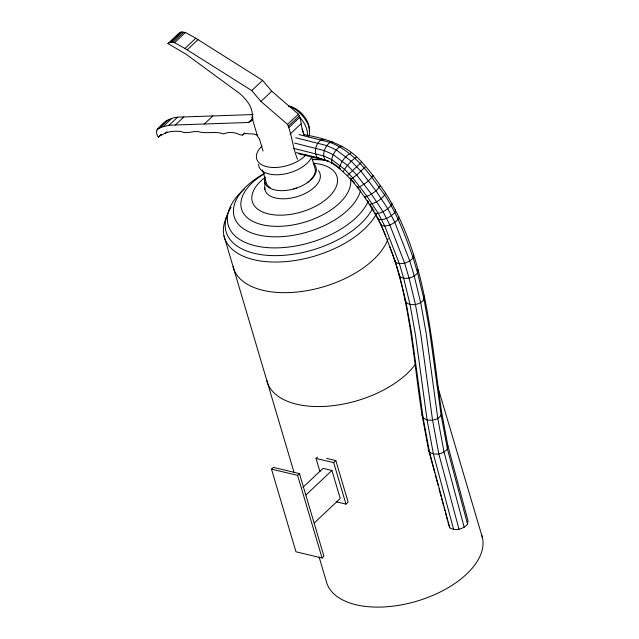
<?xml version="1.0" encoding="UTF-8"?>
<svg xmlns="http://www.w3.org/2000/svg" width="639" height="639" viewBox="0 0 639 639"><rect width="100%" height="100%" fill="white"/><g stroke="black" fill="none" stroke-linecap="round" stroke-linejoin="round"><path stroke-width="0.96" d="M303.581 134.605C325.051 138.152 347.025 144.933 361.666 161.987C370.596 171.643 378.208 182.395 385.637 193.218C426.604 258.052 430.758 338.143 441.573 411.828L441.174 415.414L447.404 448.921L467.556 524.124C463.435 529.14 455.551 531.313 449.792 527.878L447.923 522.055M424.464 296.097L424.048 299.563L429.52 330.155L441.174 415.414L437.819 418.577L432.579 420.31L427.1 420.063L423.138 417.914L421.94 414.543C413.201 358.391 410.31 300.202 389.766 246.614M441.573 411.828L447.827 445.503L447.404 448.921C443.266 454.057 435.135 455.903 429.504 452.18L428.354 449.049L421.94 414.543M418.066 269.618L417.61 272.925L424.048 299.563C419.903 304.747 411.684 306.456 406.108 302.622L404.942 299.427M467.556 524.124L468.012 520.809L447.827 445.503M413.657 254.721L413.145 257.852L417.61 272.925C413.481 277.941 405.605 280.122 399.846 276.695L398.736 273.716M263.028 151.036L259.346 138.615L257.573 136.379L252.07 117.8C253.803 108.406 246.798 99.86 240.248 93.933L185.973 54.155L167.945 43.572L178.784 33.34L180.989 32.078L185.454 32.469L195.798 38.244L262.589 80.37L271.759 91.209L298.397 114.173C302.079 120.332 300.673 128.599 304.228 135.061M398.84 216.501L398.193 219.289C394.055 223.794 387.442 227.22 381.275 225.399C368.799 202.06 354.134 177.946 331.713 162.905C330.89 156.603 334.924 150.612 339.557 146.69L342.208 146.139M253.132 114.549L177.602 117.169C168.896 117.888 162.074 123.263 156.946 130.021C156.068 132.441 156.763 135.188 158.352 137.137L161.443 134.422M350.899 178.752L350.723 179.415L356.73 175.006L365.732 166.523M395.637 209.84L394.902 212.436C390.733 216.789 384.622 220.527 378.4 219.433L375.117 212.747M392.019 203.194L391.156 205.558C386.946 209.76 381.411 213.746 375.229 213.618M385.637 193.218C382.537 199.08 375.748 203.114 369.318 204.36M380.381 185.566C376.89 191.173 370.668 195.254 364.422 197.227M343.175 171.54C346.618 165.932 351.123 160.701 356.53 156.938M373.088 175.565C369.294 180.949 363.479 185.086 357.441 187.658L357.353 186.676M157.857 128.79L163.033 126.714L169.071 125.22L248.523 122.464L250.943 121.075L252.525 118.886M166.388 120.731L162.641 124.653M167.945 43.572L170.15 42.302L180.989 32.078M170.15 42.302L171.268 42.174L182.107 31.95M171.268 42.174L172.985 42.31L183.824 32.086M172.985 42.31L174.623 42.701L185.454 32.469M174.623 42.701L184.959 48.468L195.798 38.244M187.179 49.874L198.018 39.642M156.946 130.021L159.079 128.008M159.886 127.728L168.416 119.677M163.033 126.714L171.572 118.662M169.071 125.22L177.602 117.169M158.352 137.137L161.196 134.454M160.022 135.764L165.573 133.08L167.003 131.738M175.31 125.004L183.848 116.953M204.304 123.998L212.843 115.947M184.959 48.468L251.75 90.594L262.589 80.37M251.75 90.594L260.92 101.433L271.759 91.209M252.07 117.8L252.884 117.033M248.523 122.464L252.788 118.439M250.943 121.075L253.076 119.062M165.573 133.08C170.453 131.075 175.925 130.963 181.101 131.522C187.387 134.621 194 129.909 200.39 132.137C207.875 133.703 216.078 130.995 223.674 133.966C228.802 131.37 235.264 132.385 240.216 134.877L242.62 134.997L244.753 132.984M297.534 159.263C292.798 148.16 292.055 135.26 287.558 124.397L298.397 114.173M288.668 125.883L299.507 115.659M289.116 127.393L299.955 117.169M290.082 134.11L300.921 123.886M271.503 469.154L273.356 467.405L299.451 473.587L323.933 556.234L322.072 557.991L295.977 551.8L271.503 469.154L297.59 475.344L299.451 473.587M319.947 471.646L316.041 458.443L317.479 457.093M302.91 487.357L323.054 468.355L331.929 470.464L340.228 498.468L314.332 522.902M316.041 458.443L333.686 462.628L335.834 460.599L348.127 502.086L345.979 504.115L336.689 501.919M306.041 494.89L331.929 470.464M361.666 161.987L347.352 175.645L347.792 175.286M242.62 134.997L244.497 133.527L253.875 134.038L257.789 135.3M351.418 152.673C345.459 155.573 341.034 161.915 339.165 168.193L340.427 168.576M333.278 142.098L330.051 142.393L299.052 134.573M324.652 139.598L321.145 139.813C315.706 143.647 313.589 151.794 317.144 157.561L327.559 161.02L317.144 157.561L296.288 152.617M295.697 137.736L326.697 145.556L336.202 149.853L351.338 161.268L361.003 171.34L375.932 190.734L387.801 208.721L394.846 222.452L409.791 261.016L414.256 276.096L420.694 302.726L426.165 333.318L437.819 418.577L444.049 452.085L464.21 527.287M294.587 143.088L324.285 150.588L333.215 154.622L347.536 165.421L356.73 175.006L371.387 194.048L383.025 211.685L389.846 224.984L404.663 263.212L409.072 278.109L415.47 304.587L420.917 335.044L432.579 420.31L438.833 453.986L459.018 529.292M293.493 148.328L323.574 155.892L331.545 159.494L344.493 169.255L352.904 178.017L367.098 196.477L378.336 213.506L384.782 226.086L399.375 263.731L403.704 278.332L410.03 304.547L415.446 334.78L427.1 420.063L433.41 454.025L453.65 529.515M298.581 153.767L320.299 158.919M326.553 458.395L335.834 460.599M331.713 162.905L333.023 163.496M332.807 163.392L324.796 159.782C322.008 153.727 324.908 146.235 330.051 142.393C351.578 150.644 366.331 169.375 379.286 187.57C395.429 208.386 404.343 233.339 413.145 257.852C409.024 262.685 401.556 265.353 395.621 262.421L394.582 259.698M333.678 163.784L339.644 168.025M260.92 101.433L287.558 124.397M352.073 180.19L354.413 183.073M357.888 187.435L358.966 188.952M364.741 196.852L365.796 198.386M367.377 200.694L368.439 202.236M370.005 204.632L372.09 207.891M373.128 209.52L374.174 211.15M377.681 217.46L384.854 233.842L395.621 262.421L399.846 276.695L406.108 302.622L411.476 332.615L423.138 417.914L429.504 452.18L449.792 527.878M385.788 236.294L380.421 223.147M437.451 385.756L482.429 537.607M311.441 156.331L315.115 168.72A25.408 13.691 -16.5 0 1 315.251 171.46M262.493 169.934L266.159 182.323A25.408 13.691 -16.5 0 0 267.246 184.799M333.686 462.628L345.979 504.115M297.59 475.344L322.072 557.991M224.001 235.951L293.964 472.141M319.141 557.136L326.217 581.011A81.097 43.692 -16.5 0 0 415.973 601.427A81.097 43.692 -16.5 0 0 481.926 535.778M428.354 449.049L434.72 472.788M435.231 474.689L438.027 485.137M439.041 488.923L441.07 496.495M441.581 498.388L443.61 505.96M444.121 507.853L444.88 510.697M445.383 512.59L447.42 520.162M264.754 182.067L264.881 189.567M315.083 172.402A25.408 13.691 -16.5 0 1 313.861 175.525M313.398 176.3A25.408 13.691 -16.5 0 1 310.155 180.15M308.765 181.372A25.408 13.691 -16.5 0 1 307.231 182.554M296.48 188.026A25.408 13.691 -16.5 0 1 293.756 188.864M270.249 187.642A25.408 13.691 -16.5 0 1 267.805 185.542M306.137 154.79A27.828 14.993 -16.5 0 1 267.813 166.907A27.828 14.993 -16.5 0 1 262.03 146.027M311.808 156.651A27.828 14.993 -16.5 0 1 282.63 174.319A27.828 14.993 -16.5 0 1 258.539 164.247M299.475 116.977A21.343 12.309 46.7 0 1 307.351 135.588M288.301 106.09A21.343 12.309 46.7 0 1 305.346 119.573A21.343 12.309 46.7 0 1 308.493 136.85M289.1 106.106A18.739 10.807 46.7 0 1 309.132 131.346M302.135 129.07A21.343 12.309 46.7 0 1 303.765 134.054M368.256 201.309A73.956 39.85 -16.5 0 1 265.353 247.429A73.956 39.85 -16.5 0 1 244.441 188.928M372.912 207.859A77.854 41.942 -16.5 0 1 274.85 255.632A77.854 41.942 -16.5 0 1 231.054 207.34M360.436 190.789A65.825 35.464 -16.5 0 1 261.623 235.647A65.825 35.464 -16.5 0 1 264.298 173.528M312.663 159.43A65.825 35.464 -16.5 0 1 322 159.279M350.332 177.834A56.607 30.496 -16.5 0 1 311.52 219.872A56.607 30.496 -16.5 0 1 246.39 216.861A56.607 30.496 -16.5 0 1 264.067 173.856M312.239 159.646A56.607 30.496 -16.5 0 1 328.574 161.052M376.315 214.081A81.097 43.692 -16.5 0 1 276.471 262.046A81.097 43.692 -16.5 0 1 227.42 215.303M388.2 238.443A81.097 43.692 -16.5 0 1 307.926 290.497A81.097 43.692 -16.5 0 1 233.075 266.575M265.592 177.115A44.155 23.787 -16.5 0 0 267.062 213.554A44.155 23.787 -16.5 0 0 330.667 195.087A44.155 23.787 -16.5 0 0 313.278 163.264A26.694 14.377 -16.5 0 1 295.082 188.553A26.694 14.377 -16.5 0 1 264.778 178.193M318.31 170.565A28.699 15.464 -16.5 0 1 298.205 196.309A28.699 15.464 -16.5 0 1 264.666 187.954M415.534 364.174A81.097 43.692 -16.5 0 1 331.937 405.797A81.097 43.692 -16.5 0 1 266.806 380.461"/></g></svg>
